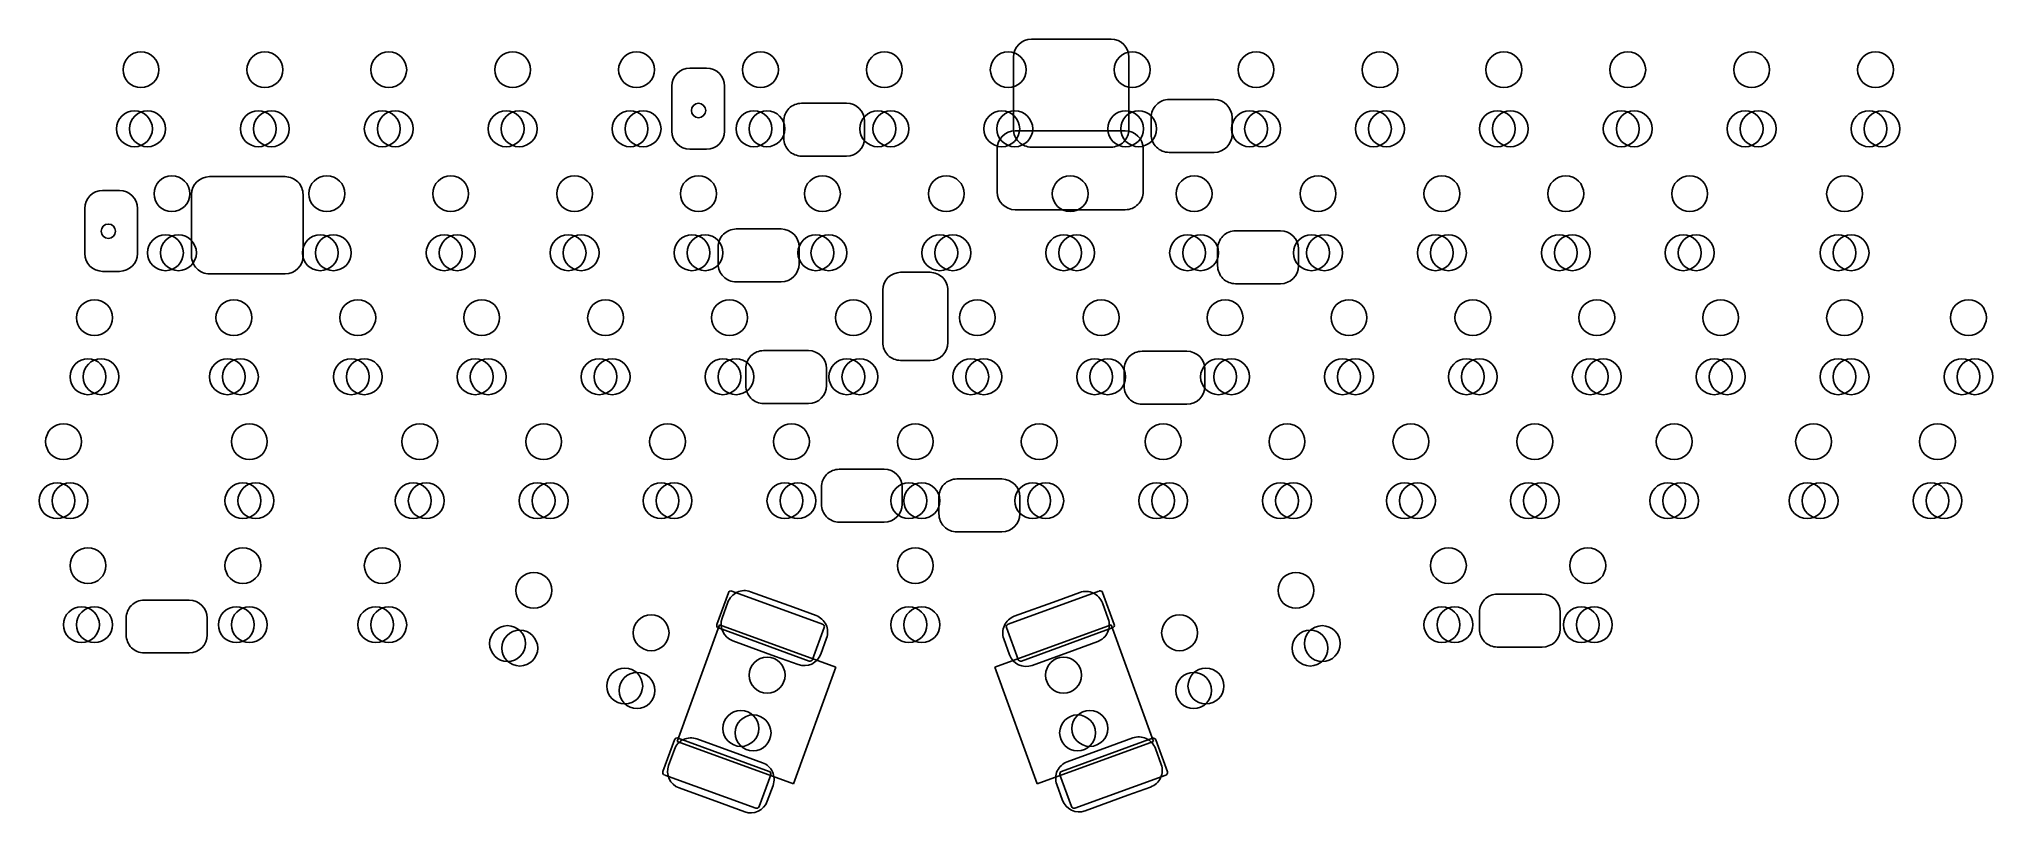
# Model space of a CAD drawing. Extents: x 3 to 303, y -109 to 9.
import ezdxf

# ---------------------------------------------------------------- set-up
doc = ezdxf.new("R2010")
doc.units = 0
doc.layers.add('BLACK', color=7, linetype='CONTINUOUS')

msp = doc.modelspace()

# ---------------------------------------------------------------- linework, layer by layer
at = {"layer": 'BLACK', "linetype": 'CONTINUOUS'}
for p, q in [((155.559999, 9.440001), (167.759999, 9.440001)), ((152.809999, 6.690001), (152.809999, -4.359999)), ((170.509999, 6.690001), (170.509999, -4.359999)), ((103.15, 4.98), (105.75, 4.98)), ((100.4, 2.23), (100.4, -4.67)), ((108.499999, -4.67), (108.5, 2.229989)), ((183.570006, 0.18), (176.670006, 0.18)), ((127.210006, -0.39), (120.310006, -0.39)), ((173.920006, -5.17), (173.920006, -2.57)), ((186.320006, -2.57), (186.320006, -5.17)), ((117.560006, -5.74), (117.560006, -3.14)), ((129.960006, -3.14), (129.960006, -5.74)), ((153.045456, -4.605456), (169.945456, -4.605456)), ((105.75, -7.42), (103.15, -7.42)), ((120.310006, -8.489999), (127.209994, -8.49)), ((150.295456, -7.355456), (150.295456, -13.955456)), ((167.759999, -7.109999), (155.559999, -7.109999)), ((172.695456, -13.955456), (172.695456, -7.355456)), ((176.670006, -7.919999), (183.569994, -7.92)), ((41.11, -11.640001), (29.51, -11.64)), ((13.12, -13.75), (15.72, -13.75)), ((26.76, -14.390001), (26.76, -23.789999)), ((43.859999, -14.390001), (43.859999, -23.79)), ((10.37, -16.5), (10.37, -23.4)), ((18.469999, -23.4), (18.47, -16.500011)), ((169.945456, -16.705456), (153.045456, -16.705456)), ((117.170006, -19.66), (110.270006, -19.66)), ((193.760006, -19.95), (186.860006, -19.95)), ((107.520006, -25.01), (107.520006, -22.41)), ((119.920006, -22.41), (119.920006, -25.01)), ((184.110006, -25.3), (184.110006, -22.7)), ((196.510006, -22.7), (196.510006, -25.3)), ((15.72, -26.15), (13.12, -26.15)), ((29.51, -26.539999), (41.11, -26.54)), ((135.5, -26.300002), (139.999999, -26.3)), ((110.270006, -27.759999), (117.169994, -27.76)), ((132.750001, -37.05), (132.75, -29.05)), ((142.749999, -29.05), (142.75, -37.05)), ((186.860006, -28.049999), (193.759994, -28.05)), ((121.390006, -38.3), (114.490006, -38.3)), ((179.410006, -38.4), (172.510006, -38.4)), ((111.740006, -43.65), (111.740006, -41.05)), ((124.140006, -41.05), (124.140006, -43.65)), ((135.500001, -39.8), (139.999999, -39.8)), ((169.760006, -43.75), (169.760006, -41.15)), ((182.160006, -41.15), (182.160006, -43.75)), ((114.490006, -46.399999), (121.389994, -46.4)), ((172.510006, -46.499999), (179.409994, -46.5)), ((132.990006, -56.48), (126.090006, -56.48)), ((123.340006, -61.83), (123.340006, -59.23)), ((135.740006, -59.23), (135.740006, -61.83)), ((151.020006, -57.97), (144.120006, -57.97)), ((141.370006, -63.32), (141.370006, -60.72)), ((153.770006, -60.72), (153.770006, -63.32)), ((126.090006, -64.579999), (132.989994, -64.58)), ((144.120006, -66.069999), (151.019994, -66.07)), ((26.390006, -76.53), (19.490006, -76.53)), ((109.090537, -75.394488), (107.312032, -80.28089)), ((108.126284, -79.299375), (109.015537, -76.856174)), ((109.603222, -75.155419), (123.538864, -80.227578)), ((119.054009, -77.6366), (112.476161, -75.242459)), ((122.530872, -78.902074), (119.054009, -77.6366)), ((165.896778, -75.155419), (151.961136, -80.227578)), ((159.502312, -76.622034), (152.924464, -79.016175)), ((162.979175, -75.356559), (159.502312, -76.622034)), ((166.4398, -76.970275), (167.329052, -79.413476)), ((166.475242, -75.370548), (168.253745, -80.256949)), ((233.900006, -75.63), (227.000006, -75.63)), ((16.740006, -81.88), (16.740006, -79.28)), ((29.140006, -79.28), (29.140006, -81.88)), ((101.223729, -98.177889), (107.722111, -80.323729)), ((107.551101, -80.793575), (121.486743, -85.865734)), ((107.722111, -80.323729), (125.576271, -86.822111)), ((121.999428, -85.626665), (123.777933, -80.740263)), ((149.923729, -86.822111), (167.777889, -80.323729)), ((151.722067, -80.740263), (153.500572, -85.626665)), ((167.948899, -80.793575), (154.013257, -85.865734)), ((167.777889, -80.323729), (174.276271, -98.177889)), ((224.250006, -80.98), (224.250006, -78.38)), ((236.650006, -78.38), (236.650006, -80.98)), ((116.317848, -85.154141), (109.74, -82.76)), ((124.144588, -82.362699), (123.255335, -84.8059)), ((152.2, -84.92), (151.310748, -82.476798)), ((165.715335, -82.874099), (162.238473, -84.139575)), ((227.000006, -83.729999), (233.899994, -83.73)), ((19.490006, -84.629999), (26.389994, -84.63)), ((119.794711, -86.419614), (116.317848, -85.154141)), ((125.576271, -86.822111), (119.077889, -104.676271)), ((156.422111, -104.676271), (149.923729, -86.822111)), ((162.238473, -84.139575), (155.660625, -86.533716)), ((99.037771, -102.80957), (100.816276, -97.92317)), ((119.077889, -104.676271), (101.223729, -98.177889)), ((101.394739, -97.708042), (115.33038, -102.780201)), ((110.844009, -100.1966), (104.266161, -97.802459)), ((174.276271, -98.177889), (156.422111, -104.676271)), ((174.105261, -97.708042), (160.16962, -102.780201)), ((171.099175, -97.656559), (167.622312, -98.922034)), ((176.396451, -102.833513), (174.617946, -97.947111)), ((99.916284, -101.859375), (100.805537, -99.416174)), ((114.320872, -101.462074), (110.844009, -100.1966)), ((167.622312, -98.922034), (161.044464, -101.316175)), ((174.5598, -99.270275), (175.449052, -101.713476)), ((99.342618, -103.346198), (113.27826, -108.418357)), ((113.790945, -108.179288), (115.569449, -103.292886)), ((160.32, -107.22), (159.430748, -104.776798)), ((159.930551, -103.292886), (161.709055, -108.179288)), ((176.157382, -103.346198), (162.22174, -108.418357)), ((108.107848, -107.714141), (101.53, -105.32)), ((111.584711, -108.979614), (108.107848, -107.714141)), ((115.934588, -104.922699), (115.045335, -107.3659)), ((170.358473, -106.439575), (163.780625, -108.833716)), ((173.835335, -105.174099), (170.358473, -106.439575))]:
    msp.add_line(p, q, dxfattribs=at)
at = {"layer": 'BLACK'}
for centre, radius in [((19, 4.75), 2.75), ((38, 4.75), 2.75), ((57, 4.75), 2.75), ((76, 4.75), 2.75), ((95, 4.75), 2.75), ((114, 4.75), 2.75), ((133, 4.75), 2.75), ((152, 4.75), 2.75), ((171, 4.75), 2.75), ((190, 4.75), 2.75), ((209, 4.75), 2.75), ((228, 4.75), 2.75), ((247, 4.75), 2.75), ((266, 4.75), 2.75), ((285, 4.75), 2.75), ((18, -4.3), 2.75), ((20, -4.3), 2.75), ((37, -4.3), 2.75), ((39, -4.3), 2.75), ((56, -4.3), 2.75), ((58, -4.3), 2.75), ((75, -4.3), 2.75), ((77, -4.3), 2.75), ((94, -4.3), 2.75), ((96, -4.3), 2.75), ((104.5, -1.5), 1.1), ((113, -4.3), 2.75), ((115, -4.3), 2.75), ((132, -4.3), 2.75), ((134, -4.3), 2.75), ((151, -4.3), 2.75), ((153, -4.3), 2.75), ((170, -4.3), 2.75), ((172, -4.3), 2.75), ((189, -4.3), 2.75), ((191, -4.3), 2.75), ((208, -4.3), 2.75), ((210, -4.3), 2.75), ((227, -4.3), 2.75), ((229, -4.3), 2.75), ((246, -4.3), 2.75), ((248, -4.3), 2.75), ((265, -4.3), 2.75), ((267, -4.3), 2.75), ((284, -4.3), 2.75), ((286, -4.3), 2.75), ((23.75, -14.25), 2.75), ((47.5, -14.25), 2.75), ((66.5, -14.25), 2.75), ((85.5, -14.25), 2.75), ((104.5, -14.25), 2.75), ((123.5, -14.25), 2.75), ((142.5, -14.25), 2.75), ((161.5, -14.25), 2.75), ((180.5, -14.25), 2.75), ((199.5, -14.25), 2.75), ((218.5, -14.25), 2.75), ((237.5, -14.25), 2.75), ((256.5, -14.25), 2.75), ((280.25, -14.25), 2.75), ((14, -20), 1.1), ((22.75, -23.3), 2.75), ((24.75, -23.3), 2.75), ((46.5, -23.3), 2.75), ((48.5, -23.3), 2.75), ((65.5, -23.3), 2.75), ((67.5, -23.3), 2.75), ((84.5, -23.3), 2.75), ((86.5, -23.3), 2.75), ((103.5, -23.3), 2.75), ((105.5, -23.3), 2.75), ((122.5, -23.3), 2.75), ((124.5, -23.3), 2.75), ((141.5, -23.3), 2.75), ((143.5, -23.3), 2.75), ((160.5, -23.3), 2.75), ((162.5, -23.3), 2.75), ((179.5, -23.3), 2.75), ((181.5, -23.3), 2.75), ((198.5, -23.3), 2.75), ((200.5, -23.3), 2.75), ((217.5, -23.3), 2.75), ((219.5, -23.3), 2.75), ((236.5, -23.3), 2.75), ((238.5, -23.3), 2.75), ((255.5, -23.3), 2.75), ((257.5, -23.3), 2.75), ((279.25, -23.3), 2.75), ((281.25, -23.3), 2.75), ((11.875, -33.25), 2.75), ((33.25, -33.25), 2.75), ((52.25, -33.25), 2.75), ((71.25, -33.25), 2.75), ((90.25, -33.25), 2.75), ((109.25, -33.25), 2.75), ((128.25, -33.25), 2.75), ((147.25, -33.25), 2.75), ((166.25, -33.25), 2.75), ((185.25, -33.25), 2.75), ((204.25, -33.25), 2.75), ((223.25, -33.25), 2.75), ((242.25, -33.25), 2.75), ((261.25, -33.25), 2.75), ((280.25, -33.25), 2.75), ((299.25, -33.25), 2.75), ((10.875, -42.3), 2.75), ((12.875, -42.3), 2.75), ((32.25, -42.3), 2.75), ((34.25, -42.3), 2.75), ((51.25, -42.3), 2.75), ((53.25, -42.3), 2.75), ((70.25, -42.3), 2.75), ((72.25, -42.3), 2.75), ((89.25, -42.3), 2.75), ((91.25, -42.3), 2.75), ((108.25, -42.3), 2.75), ((110.25, -42.3), 2.75), ((127.25, -42.3), 2.75), ((129.25, -42.3), 2.75), ((146.25, -42.3), 2.75), ((148.25, -42.3), 2.75), ((165.25, -42.3), 2.75), ((167.25, -42.3), 2.75), ((184.25, -42.3), 2.75), ((186.25, -42.3), 2.75), ((203.25, -42.3), 2.75), ((205.25, -42.3), 2.75), ((222.25, -42.3), 2.75), ((224.25, -42.3), 2.75), ((241.25, -42.3), 2.75), ((243.25, -42.3), 2.75), ((260.25, -42.3), 2.75), ((262.25, -42.3), 2.75), ((279.25, -42.3), 2.75), ((281.25, -42.3), 2.75), ((298.25, -42.3), 2.75), ((300.25, -42.3), 2.75), ((7.125, -52.25), 2.75), ((35.625, -52.25), 2.75), ((61.75, -52.25), 2.75), ((80.75, -52.25), 2.75), ((99.75, -52.25), 2.75), ((118.75, -52.25), 2.75), ((137.75, -52.25), 2.75), ((156.75, -52.25), 2.75), ((175.75, -52.25), 2.75), ((194.75, -52.25), 2.75), ((213.75, -52.25), 2.75), ((232.75, -52.25), 2.75), ((254.125, -52.25), 2.75), ((275.5, -52.25), 2.75), ((294.5, -52.25), 2.75), ((6.125, -61.3), 2.75), ((8.125, -61.3), 2.75), ((34.625, -61.3), 2.75), ((36.625, -61.3), 2.75), ((60.75, -61.3), 2.75), ((62.75, -61.3), 2.75), ((79.75, -61.3), 2.75), ((81.75, -61.3), 2.75), ((98.75, -61.3), 2.75), ((100.75, -61.3), 2.75), ((117.75, -61.3), 2.75), ((119.75, -61.3), 2.75), ((136.75, -61.3), 2.75), ((138.75, -61.3), 2.75), ((155.75, -61.3), 2.75), ((157.75, -61.3), 2.75), ((174.75, -61.3), 2.75), ((176.75, -61.3), 2.75), ((193.75, -61.3), 2.75), ((195.75, -61.3), 2.75), ((212.75, -61.3), 2.75), ((214.75, -61.3), 2.75), ((231.75, -61.3), 2.75), ((233.75, -61.3), 2.75), ((253.125, -61.3), 2.75), ((255.125, -61.3), 2.75), ((274.5, -61.3), 2.75), ((276.5, -61.3), 2.75), ((293.5, -61.3), 2.75), ((295.5, -61.3), 2.75), ((10.875, -71.25), 2.75), ((34.625, -71.25), 2.75), ((56, -71.25), 2.75), ((137.75, -71.25), 2.75), ((219.5, -71.25), 2.75), ((240.875, -71.25), 2.75), ((79.249596, -75.03646), 2.749998), ((196.125404, -75.03646), 2.75), ((9.875, -80.3), 2.75), ((11.875, -80.3), 2.75), ((33.625, -80.3), 2.75), ((35.625, -80.3), 2.75), ((55, -80.3), 2.75), ((57, -80.3), 2.75), ((136.75, -80.3), 2.75), ((138.75, -80.3), 2.75), ((218.5, -80.3), 2.75), ((220.5, -80.3), 2.75), ((239.875, -80.3), 2.75), ((241.875, -80.3), 2.75), ((75.214621, -83.198658), 2.75), ((97.224596, -81.53646), 2.749998), ((178.275404, -81.53646), 2.75), ((200.160379, -83.198658), 2.75), ((77.094006, -83.882698), 2.75), ((198.280994, -83.882698), 2.75), ((115.024596, -88.03646), 2.749998), ((160.475404, -88.03646), 2.75), ((93.189621, -89.698658), 2.75), ((95.069006, -90.382698), 2.75), ((180.430994, -90.382698), 2.75), ((182.310379, -89.698658), 2.75), ((110.989621, -96.198658), 2.75), ((112.869006, -96.882698), 2.75), ((162.630994, -96.882698), 2.75), ((164.510379, -96.198658), 2.75)]:
    msp.add_circle(centre, radius, dxfattribs=at)
for centre, radius, start, end in [((155.56, 6.69), 2.750001, 90.00002083, 179.99997917), ((167.76, 6.69), 2.750001, 0.00002083, 90.00002083), ((103.15, 2.23), 2.75, 90, 180), ((105.75, 2.23), 2.75, 0, 90), ((176.67, -2.57), 2.749994, 89.99987499, 180), ((183.57, -2.57), 2.75, 0, 89.99987499), ((120.31, -3.14), 2.749994, 89.99987499, 180), ((127.21, -3.14), 2.75, 0, 89.99987499), ((103.15, -4.67), 2.75, -180, -90), ((105.75, -4.67), 2.75, -90, 0), ((120.31, -5.74), 2.75, -180, -89.99987499), ((127.21, -5.74), 2.750006, -89.99987499, 0), ((153.0455, -7.3555), 2.750044, 90.00091672, 179.99908328), ((155.56, -4.36), 2.749999, -180.00002083, -90.00002083), ((167.76, -4.36), 2.749999, -90.00002083, 0.00002083), ((169.9455, -7.3555), 2.750044, 0.00091675, 90.00091672), ((176.67, -5.17), 2.75, -180, -89.99987499), ((183.57, -5.17), 2.750006, -89.99987499, 0), ((29.51, -14.39), 2.75, 90, 180), ((41.11, -14.39), 2.749999, -0.00002083, 90), ((13.12, -16.5), 2.75, 90, 180), ((15.72, -16.5), 2.75, 0, 90), ((153.0455, -13.9555), 2.749956, -180.00091672, -90.00091675), ((169.9455, -13.9555), 2.749956, -90.00091675, 0.00091675), ((110.27, -22.41), 2.749994, 89.99987499, 180), ((117.17, -22.41), 2.75, 0, 89.99987499), ((186.86, -22.7), 2.749994, 89.99987499, 180), ((193.76, -22.7), 2.75, 0, 89.99987499), ((13.12, -23.4), 2.75, -180, -90), ((15.72, -23.4), 2.75, -90, 0), ((29.51, -23.79), 2.749999, -180.00002083, -90), ((41.11, -23.79), 2.75, -90, 0), ((110.27, -25.01), 2.75, -180, -89.99987499), ((117.17, -25.01), 2.750006, -89.99987499, 0), ((135.5, -29.05), 2.75, 90, 180), ((140, -29.05), 2.75, 0, 90.00002083), ((186.86, -25.3), 2.75, -180, -89.99987499), ((193.76, -25.3), 2.750006, -89.99987499, 0), ((114.49, -41.05), 2.749994, 89.99987499, 180), ((121.39, -41.05), 2.75, 0, 89.99987499), ((135.5, -37.05), 2.75, -180, -89.99997917), ((140, -37.05), 2.75, -90, 0), ((172.51, -41.15), 2.749994, 89.99987499, 180), ((179.41, -41.15), 2.75, 0, 89.99987499), ((114.49, -43.65), 2.75, -180, -89.99987499), ((121.39, -43.65), 2.750006, -89.99987499, 0), ((172.51, -43.75), 2.75, -180, -89.99987499), ((179.41, -43.75), 2.750006, -89.99987499, 0), ((126.09, -59.23), 2.749994, 89.99987499, 180), ((132.99, -59.23), 2.75, 0, 89.99987499), ((144.12, -60.72), 2.749994, 89.99987499, 180), ((151.02, -60.72), 2.75, 0, 89.99987499), ((126.09, -61.83), 2.75, -180, -89.99987499), ((132.99, -61.83), 2.750006, -89.99987499, 0), ((144.12, -63.32), 2.75, -180, -89.99987499), ((151.02, -63.32), 2.750006, -89.99987499, 0), ((19.49, -79.28), 2.749994, 89.99987499, 180), ((26.39, -79.28), 2.75, 0, 89.99987499), ((111.5527, -77.7796), 2.699984, 69.9996571, 160.00051471), ((109.466414, -75.531296), 0.4, 70.00000535, 160.00000535), ((163.9026, -77.8937), 2.699963, 19.99919682, 109.99962502), ((166.099364, -75.507356), 0.400001, 19.99994566, 109.99994566), ((227, -78.38), 2.749994, 89.99987499, 180), ((233.9, -78.38), 2.75, 0, 89.99987499), ((107.687909, -80.417698), 0.4, -199.99999465, -109.99999465), ((110.6635, -80.2228), 2.700044, -199.9990807, -110.00069237), ((121.6074, -81.4392), 2.699965, -20.00075953, 69.99932887), ((123.402056, -80.603455), 0.4, -19.99999465, 70.00000535), ((153.8479, -81.5533), 2.699998, -250.0000395, -159.99899912), ((152.097943, -80.603455), 0.399999, -250.00013995, -159.99995636), ((164.7919, -80.3369), 2.699973, -70.00058383, 19.99952525), ((167.87787, -80.393757), 0.399999, -70.00027455, 20.00004364), ((19.49, -81.88), 2.75, -180, -89.99987499), ((26.39, -81.88), 2.750006, -89.99987499, 0), ((227, -80.98), 2.75, -180, -89.99987499), ((233.9, -80.98), 2.750006, -89.99987499, 0), ((120.7182, -83.8824), 2.699983, -110.00036415, -20.00116415), ((121.623551, -85.489857), 0.4, -109.99999465, -19.99999465), ((154.7372, -83.9965), 2.700033, -159.99930763, -70.0009193), ((153.87645, -85.489855), 0.400001, -159.99978514, -70.00023793), ((103.3427, -100.3396), 2.699984, 69.9996571, 160.00051471), ((101.192153, -98.059979), 0.400001, 70.00005434, 159.99991974), ((172.0226, -100.1937), 2.699963, 19.99919682, 109.99962502), ((174.242069, -98.083919), 0.4, 19.99999465, 109.99999465), ((102.4535, -102.7828), 2.700044, -199.9990807, -110.00069237), ((113.3974, -103.9992), 2.699965, -20.00075953, 69.99932887), ((161.9679, -103.8533), 2.699998, -250.0000395, -159.99899912), ((172.9119, -102.6369), 2.699973, -70.00058383, 19.99952525), ((99.41365, -102.946379), 0.400002, -200.00003127, -110.00034946), ((115.193574, -103.156077), 0.399998, -20.00022723, 70.00022556), ((160.306428, -103.156078), 0.4, -250.00000535, -160.00000535), ((176.020574, -102.970321), 0.4, -70.00000535, 19.99999465), ((112.5082, -106.4424), 2.699983, -110.00036415, -20.00116415), ((162.8572, -106.2965), 2.700033, -159.99930763, -70.0009193), ((113.415068, -108.042481), 0.4, -110.00004364, -19.99986005), ((162.084932, -108.04248), 0.4, -160.00000535, -70.00000535)]:
    msp.add_arc(centre, radius, start, end, dxfattribs=at)

doc.saveas('drawing.dxf')
